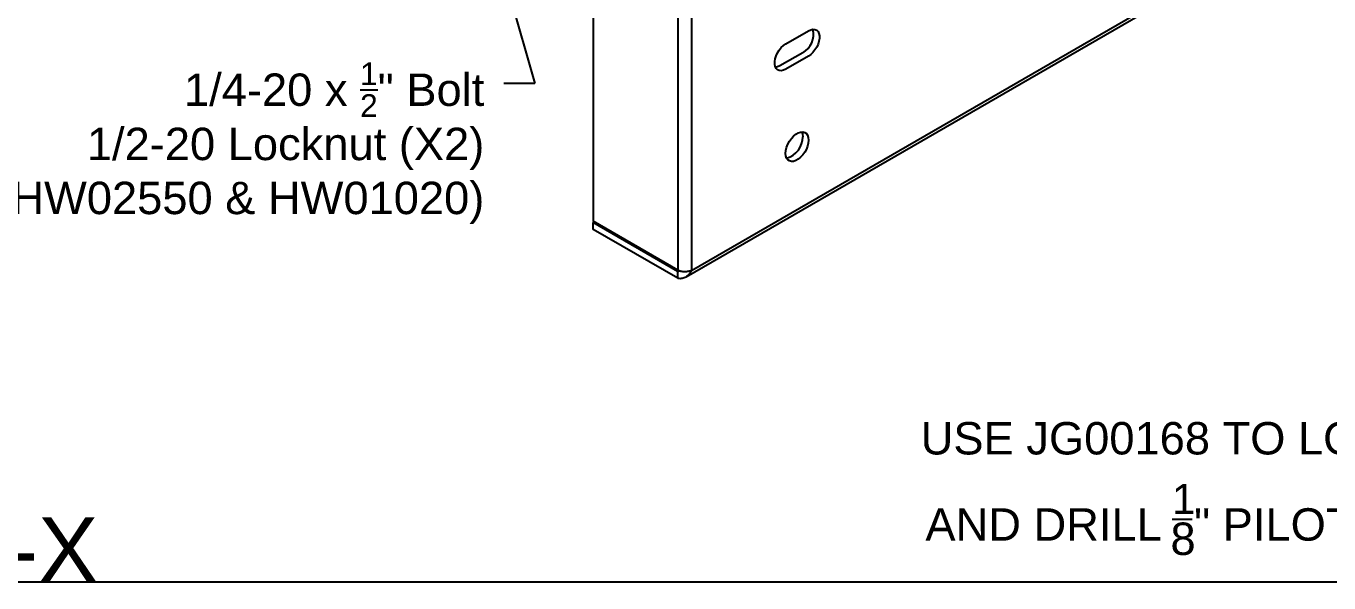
# Model space of a CAD drawing. Extents: x -3.1 to 19.9, y -9.6 to 0.
# Drawn here: x 1.82 to 9.38, y -9.61 to -6.38 of the extents above; entities that cross this region are included whole.
import ezdxf
from ezdxf import colors
from ezdxf.entities.mleader import LeaderData, LeaderLine
from ezdxf.math import Vec2, Vec3

# ---------------------------------------------------------------- set-up
doc = ezdxf.new("R2010")
doc.units = 0
doc.header["$LTSCALE"] = 0.5
doc.header["$MEASUREMENT"] = 0
doc.layers.add('FAB DWG', color=221, linetype='CONTINUOUS')
doc.layers.add('WallMount Bracket', color=190, linetype='CONTINUOUS')
doc.layers.add('Text-Unprinted', color=131, linetype='CONTINUOUS', plot=False)
doc.styles.add('LSAD_Standard', font='arial.ttf')
doc.styles.get("Standard").update_dxf_attribs({"font": 'arial.ttf'})

msp = doc.modelspace()

# ---------------------------------------------------------------- linework, layer by layer
at = {"layer": 'FAB DWG', "transparency": 16777216}
msp.add_line((8.47208, -9.244422), (8.587394, -9.244422), dxfattribs=at)
at = {"layer": 'Text-Unprinted', "transparency": 16777216}
msp.add_lwpolyline([(0, 0), (15.14038, 0), (15.140156, -9.609386), (-0.000224, -9.609386)], close=True, dxfattribs=at)
at = {"layer": 'WallMount Bracket', "linetype": 'Continuous', "lineweight": 25, "transparency": 16777216}
for p, q in [((5.113037, -5.669385), (5.113037, -7.516016)), ((5.651525, -7.837901), (9.21521, -5.781137)), ((5.682824, -7.800954), (9.207044, -5.766968)), ((5.603911, -5.95269), (5.603911, -7.799321)), ((5.682824, -5.951057), (5.682824, -7.800954)), ((6.229594, -6.486942), (6.362177, -6.410423)), ((6.328377, -6.537911), (6.195794, -6.61443)), ((6.362177, -6.557418), (6.229594, -6.633938)), ((5.603911, -7.799321), (5.113037, -7.516016)), ((5.113037, -7.524182), (5.120112, -7.520099)), ((5.603911, -7.807487), (5.113037, -7.524182)), ((5.113037, -7.563218), (5.113037, -7.524182)), ((5.603911, -7.846523), (5.113037, -7.563218)), ((5.612199, -7.802704), (5.603911, -7.807487)), ((5.603911, -7.807487), (5.613282, -7.803146)), ((5.603911, -7.846523), (5.603911, -7.807487))]:
    msp.add_line(p, q, dxfattribs=at)
at = {"layer": 'WallMount Bracket', "linetype": 'Continuous', "lineweight": 25, "transparency": 16777216, "flags": 128}
for points in [[(6.362177, -6.410423), (6.375408, -6.404392), (6.388061, -6.401838), (6.399583, -6.402871), (6.40947, -6.407446), (6.41729, -6.415363), (6.422701, -6.426277), (6.425468, -6.43971), (6.425468, -6.455075), (6.422701, -6.471701), (6.41729, -6.488861), (6.40947, -6.505805), (6.399583, -6.521792), (6.388061, -6.536125), (6.375408, -6.548176), (6.362177, -6.557418)], [(6.229594, -6.633938), (6.216363, -6.639968), (6.203709, -6.642522), (6.192188, -6.64149), (6.182301, -6.636915), (6.174481, -6.628997), (6.169069, -6.618083), (6.166303, -6.60465), (6.166303, -6.589285), (6.169069, -6.572659), (6.174481, -6.555499), (6.182301, -6.538555), (6.192188, -6.522568), (6.203709, -6.508235), (6.216363, -6.496185), (6.229594, -6.486942)], [(6.195794, -6.61443), (6.182563, -6.620461), (6.170997, -6.622933)], [(6.229417, -7.121983), (6.23087, -7.105184), (6.235164, -7.087443), (6.242112, -7.069535), (6.25141, -7.052243), (6.262651, -7.036322), (6.275346, -7.022468), (6.288938, -7.011287), (6.302833, -7.003267), (6.316425, -6.99876), (6.329119, -6.99796), (6.340361, -7.000905), (6.349659, -7.007465), (6.356607, -7.017353), (6.360901, -7.030138), (6.362353, -7.045259), (6.360901, -7.062058), (6.356607, -7.079799), (6.349659, -7.097707), (6.340361, -7.114999), (6.329119, -7.13092), (6.316425, -7.144774), (6.302833, -7.155955), (6.288938, -7.163975), (6.275346, -7.168483), (6.262651, -7.169282), (6.25141, -7.166337), (6.242112, -7.159777), (6.235164, -7.149889), (6.23087, -7.137105), (6.229417, -7.121983)], [(6.322832, -6.997896), (6.327101, -7.01063), (6.328554, -7.025752)]]:
    msp.add_lwpolyline(points, dxfattribs=at)
at = {"layer": 'WallMount Bracket', "linetype": 'Continuous', "lineweight": 25, "transparency": 16777216}
for centre, radius, start, end in [((6.268899, -6.431663), 0.121763, 299.2403922, 14.1384341), ((6.202034, -7.027711), 0.126535, 285.1666542, 0.887197)]:
    msp.add_arc(centre, radius, start, end, dxfattribs=at)
for points in [[(5.682824, -7.800954), (5.677659, -7.803799), (5.671469, -7.80605), (5.657973, -7.809004), (5.650671, -7.809706), (5.636063, -7.809434), (5.628762, -7.80846), (5.615265, -7.804961), (5.609075, -7.802438), (5.603911, -7.799321)], [(5.603911, -7.846523), (5.612365, -7.847606), (5.620814, -7.847502), (5.636934, -7.844649), (5.644599, -7.8419), (5.658479, -7.833885), (5.664692, -7.82862), (5.675221, -7.816084), (5.679535, -7.808818), (5.682824, -7.800954)]]:
    msp.add_open_spline(points, degree=3, knots=[0, 0, 0, 0, 0.25, 0.25, 0.5, 0.5, 0.75, 0.75, 1, 1, 1, 1], dxfattribs=at)

# ---------------------------------------------------------------- texts
at = {"layer": 'FAB DWG', "transparency": 16777216}
for s, height, p in [('USE JG00168 TO LOCATE', 0.188, (7.012917, -8.869164)), ('1', 0.175, (8.470886, -9.215256)), ('AND DRILL ', 0.188, (7.040372, -9.369422)), ('" PILOT HOLES.', 0.188, (8.599092, -9.369422)), ('8', 0.188, (8.462172, -9.452289))]:
    msp.add_text(s, height=height, dxfattribs=at).set_placement(p)
at = {"layer": 'Text-Unprinted', "ltscale": 0.5, "transparency": 16777216, "style": 'LSAD_Standard'}
msp.add_attdef('SCALE-X', (-0.000224, -9.609386), 'XEffectiveScaleFactor', height=0.375, dxfattribs=at)

# ---------------------------------------------------------------- leaders
at = {"layer": 'FAB DWG', "transparency": 16777216}
ml = msp.add_multileader_mtext('Standard', dxfattribs=at)
ml.set_content('\\A1;1/4-20 x {\\H0.7x;\\S1/2;}" Bolt \\P1/2-20 Locknut (X2)\\P(HW02550 & HW01020)', color=256)
ml.set_leader_properties()
ml.build(insert=Vec2(0, 0))
ml.multileader.update_dxf_attribs({"dogleg_length": 0.180755, "arrow_head_size": 0.3125})
ctx = ml.context
ctx.base_point, ctx.char_height, ctx.arrow_head_size, ctx.landing_gap_size, ctx.plane_origin = Vec3(1.562218, -6.716371), 0.188, 0.3125, 0.1125, Vec3(-7.420918, -13.229012)
ctx.text_align_type = 2
notes = []
notes.append((ctx, [(1, (1, 1, 0), (4.77438, -6.716371), (-1, 0), 0.180755, [(0, [(4.252197, -4.887766)], 0, [])])]))
ctx.mtext.insert, ctx.mtext.width, ctx.mtext.alignment, ctx.mtext.flow_direction = Vec3(4.481124, -6.594735), 7.58872511, 3, 5
for ctx, leaders in notes:
    for number, flags, end, landing, length, lines in leaders:
        leader = LeaderData()
        leader.index, (leader.has_last_leader_line, leader.has_dogleg_vector, leader.attachment_direction) = number, flags
        leader.last_leader_point, leader.dogleg_vector, leader.dogleg_length = Vec3(end), Vec3(landing), length
        for number, points, colour, breaks in lines:
            line = LeaderLine()
            line.index, line.vertices, line.color, line.breaks = number, Vec3.list(points), colors.encode_raw_color(colour), breaks
            leader.lines.append(line)
        ctx.leaders.append(leader)

doc.saveas('drawing.dxf')
